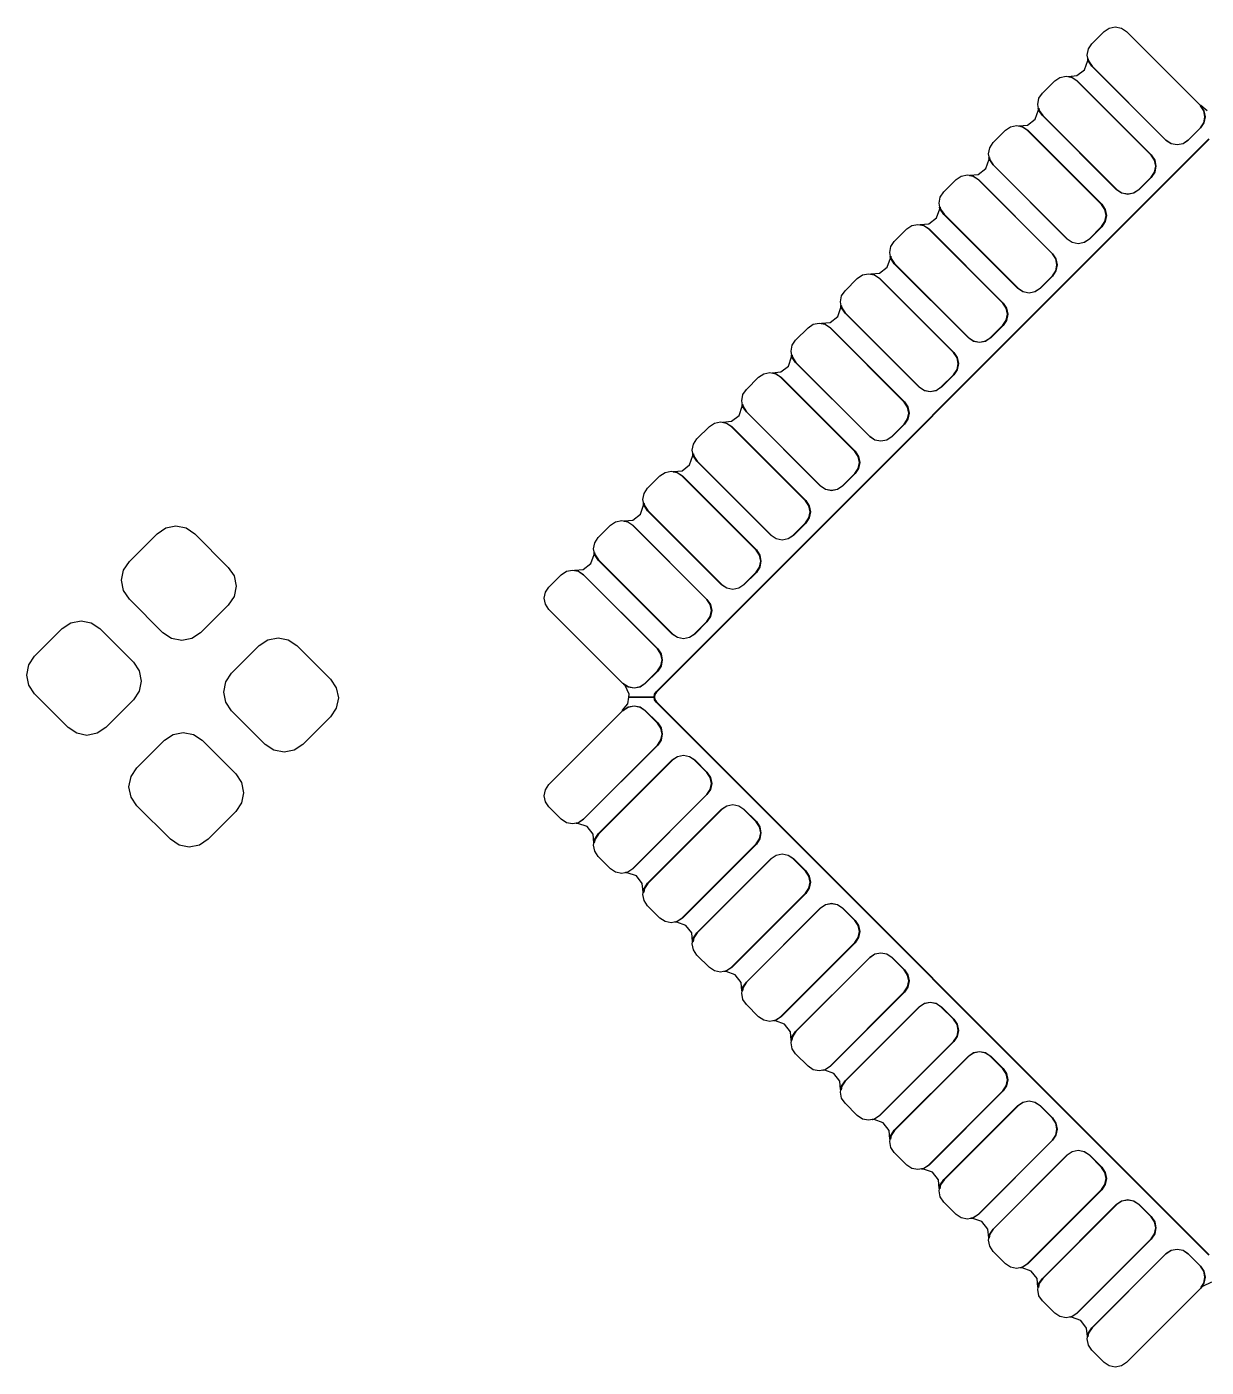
# Model space of a CAD drawing. Extents: x -27 to 356, y -111 to 35.
# Drawn here: x 250.92 to 259.37, y 18.73 to 28.32 of the extents above; entities that cross this region are included whole.
import ezdxf

# ---------------------------------------------------------------- set-up
doc = ezdxf.new("R2010")
doc.units = 0
doc.layers.add('BLACK', color=7, linetype='CONTINUOUS')

msp = doc.modelspace()

# ---------------------------------------------------------------- linework, layer by layer
at = {"layer": 'BLACK', "linetype": 'CONTINUOUS'}
for p, q in [((258.635, 28.2898), (258.672, 28.3144)), ((258.672, 28.3144), (258.715, 28.3231)), ((258.715, 28.3231), (258.759, 28.3144)), ((258.759, 28.3144), (258.796, 28.2898)), ((258.547, 28.2014), (258.635, 28.2898)), ((258.796, 28.2898), (259.326, 27.7595)), ((258.513, 28.1212), (258.522, 28.1646)), ((258.522, 28.0778), (258.513, 28.1212)), ((258.522, 28.1646), (258.547, 28.2014)), ((258.495, 28.016), (258.518, 28.0815)), ((258.517, 28.0929), (258.518, 28.0947)), ((258.518, 28.0815), (258.517, 28.0929)), ((258.518, 28.0947), (258.52, 28.0949)), ((258.52, 28.0949), (258.521, 28.0935)), ((258.521, 28.0935), (258.524, 28.0785)), ((258.547, 28.0409), (258.522, 28.0778)), ((258.524, 28.0785), (258.548, 28.0422)), ((259.077, 27.5106), (258.547, 28.0409)), ((258.548, 28.0422), (259.078, 27.5122)), ((258.193, 27.8479), (258.281, 27.9363)), ((258.281, 27.9363), (258.318, 27.9609)), ((258.318, 27.9609), (258.362, 27.9695)), ((258.362, 27.9695), (258.405, 27.9609)), ((258.377, 27.9654), (258.378, 27.9674)), ((258.379, 27.9641), (258.377, 27.9654)), ((258.378, 27.9674), (258.379, 27.9681)), ((258.379, 27.9681), (258.44, 27.9735)), ((258.404, 27.959), (258.379, 27.9641)), ((258.441, 27.9347), (258.404, 27.959)), ((258.405, 27.9609), (258.442, 27.9363)), ((258.44, 27.9735), (258.495, 28.016)), ((258.971, 27.4047), (258.441, 27.9347)), ((258.442, 27.9363), (258.972, 27.406)), ((258.168, 27.8111), (258.193, 27.8479)), ((258.16, 27.7676), (258.168, 27.8111)), ((258.168, 27.7242), (258.16, 27.7676)), ((258.163, 27.7394), (258.164, 27.7412)), ((258.164, 27.7279), (258.163, 27.7394)), ((258.164, 27.7412), (258.166, 27.7413)), ((258.166, 27.7413), (258.167, 27.7399)), ((258.167, 27.7399), (258.17, 27.725)), ((259.324, 27.7609), (259.325, 27.7612)), ((259.324, 27.7604), (259.324, 27.7609)), ((259.324, 27.7584), (259.324, 27.7604)), ((259.349, 27.7219), (259.324, 27.7584)), ((259.325, 27.7612), (259.327, 27.7618)), ((259.326, 27.7595), (259.35, 27.7227)), ((259.327, 27.7618), (259.327, 27.7614)), ((259.327, 27.7614), (259.373, 27.723)), ((258.086, 27.62), (258.141, 27.6625)), ((258.141, 27.6625), (258.164, 27.7279)), ((258.193, 27.6874), (258.168, 27.7242)), ((258.17, 27.725), (258.195, 27.6887)), ((258.723, 27.1571), (258.193, 27.6874)), ((258.195, 27.6887), (258.725, 27.1586)), ((259.357, 27.6793), (259.349, 27.7219)), ((259.349, 27.6366), (259.357, 27.6793)), ((259.35, 27.7227), (259.359, 27.6793)), ((259.359, 27.6793), (259.35, 27.6358)), ((257.84, 27.4943), (257.928, 27.5827)), ((257.928, 27.5827), (257.965, 27.6073)), ((257.965, 27.6073), (258.008, 27.616)), ((258.008, 27.616), (258.052, 27.6073)), ((258.024, 27.6138), (258.025, 27.6145)), ((258.024, 27.6119), (258.024, 27.6138)), ((258.025, 27.6106), (258.024, 27.6119)), ((258.025, 27.6145), (258.086, 27.62)), ((258.051, 27.6055), (258.025, 27.6106)), ((258.087, 27.5812), (258.051, 27.6055)), ((258.052, 27.6073), (258.088, 27.5827)), ((258.617, 27.0511), (258.087, 27.5812)), ((258.088, 27.5827), (258.619, 27.0524)), ((259.236, 27.5122), (259.324, 27.6003)), ((259.326, 27.599), (259.237, 27.5106)), ((259.324, 27.6003), (259.349, 27.6366)), ((259.35, 27.6358), (259.326, 27.599)), ((255.427, 23.5611), (259.386, 27.5209)), ((259.388, 27.5193), (255.428, 23.5598)), ((257.806, 27.4141), (257.815, 27.4575)), ((257.815, 27.4575), (257.84, 27.4943)), ((259.114, 27.486), (259.077, 27.5106)), ((259.078, 27.5122), (259.115, 27.4879)), ((259.157, 27.4774), (259.114, 27.486)), ((259.115, 27.4879), (259.157, 27.4794)), ((259.157, 27.4794), (259.2, 27.4879)), ((259.201, 27.486), (259.157, 27.4774)), ((259.2, 27.4879), (259.236, 27.5122)), ((259.237, 27.5106), (259.201, 27.486)), ((257.788, 27.3089), (257.811, 27.3744)), ((257.815, 27.3707), (257.806, 27.4141)), ((257.81, 27.3858), (257.811, 27.3876)), ((257.811, 27.3744), (257.81, 27.3858)), ((257.811, 27.3876), (257.813, 27.3878)), ((257.813, 27.3878), (257.814, 27.3863)), ((257.814, 27.3863), (257.817, 27.3714)), ((257.84, 27.3338), (257.815, 27.3707)), ((257.817, 27.3714), (257.841, 27.3351)), ((258.995, 27.3684), (258.971, 27.4047)), ((258.972, 27.406), (258.997, 27.3691)), ((259.004, 27.3257), (258.995, 27.3684)), ((258.997, 27.3691), (259.006, 27.3257)), ((257.574, 27.2292), (257.611, 27.2538)), ((257.611, 27.2538), (257.655, 27.2624)), ((257.655, 27.2624), (257.698, 27.2538)), ((257.67, 27.2603), (257.672, 27.261)), ((257.67, 27.2583), (257.67, 27.2603)), ((257.672, 27.257), (257.67, 27.2583)), ((257.672, 27.261), (257.733, 27.2664)), ((257.697, 27.2519), (257.672, 27.257)), ((257.698, 27.2538), (257.735, 27.2292)), ((257.733, 27.2664), (257.788, 27.3089)), ((258.37, 26.8035), (257.84, 27.3338)), ((257.841, 27.3351), (258.371, 26.8051)), ((258.971, 27.2467), (258.995, 27.283)), ((258.997, 27.2823), (258.972, 27.2454)), ((258.995, 27.283), (259.004, 27.3257)), ((259.006, 27.3257), (258.997, 27.2823)), ((257.486, 27.1408), (257.574, 27.2292)), ((257.734, 27.2276), (257.697, 27.2519)), ((258.264, 26.6976), (257.734, 27.2276)), ((257.735, 27.2292), (258.265, 26.6988)), ((258.725, 27.1586), (258.761, 27.1343)), ((258.846, 27.1343), (258.883, 27.1586)), ((258.883, 27.1586), (258.971, 27.2467)), ((258.972, 27.2454), (258.884, 27.1571)), ((257.453, 27.0605), (257.461, 27.104)), ((257.461, 27.104), (257.486, 27.1408)), ((258.76, 27.1324), (258.723, 27.1571)), ((258.804, 27.1238), (258.76, 27.1324)), ((258.761, 27.1343), (258.804, 27.1258)), ((258.804, 27.1258), (258.846, 27.1343)), ((258.847, 27.1324), (258.804, 27.1238)), ((258.884, 27.1571), (258.847, 27.1324)), ((257.434, 26.9554), (257.457, 27.0208)), ((257.461, 27.0171), (257.453, 27.0605)), ((257.456, 27.0323), (257.457, 27.0341)), ((257.457, 27.0208), (257.456, 27.0323)), ((257.457, 27.0341), (257.459, 27.0342)), ((257.459, 27.0342), (257.46, 27.0328)), ((257.46, 27.0328), (257.463, 27.0179)), ((257.486, 26.9803), (257.461, 27.0171)), ((257.463, 27.0179), (257.488, 26.9816)), ((258.016, 26.4499), (257.486, 26.9803)), ((257.488, 26.9816), (258.018, 26.4515)), ((258.641, 27.0148), (258.617, 27.0511)), ((258.619, 27.0524), (258.643, 27.0156)), ((258.65, 26.9721), (258.641, 27.0148)), ((258.641, 26.9295), (258.65, 26.9721)), ((258.643, 27.0156), (258.652, 26.9721)), ((258.652, 26.9721), (258.643, 26.9287)), ((257.132, 26.7872), (257.221, 26.8756)), ((257.221, 26.8756), (257.258, 26.9002)), ((257.258, 26.9002), (257.301, 26.9089)), ((257.301, 26.9089), (257.344, 26.9002)), ((257.317, 26.9067), (257.318, 26.9074)), ((257.317, 26.9048), (257.317, 26.9067)), ((257.318, 26.9034), (257.317, 26.9048)), ((257.318, 26.9074), (257.379, 26.9129)), ((257.344, 26.8983), (257.318, 26.9034)), ((257.344, 26.9002), (257.381, 26.8756)), ((257.38, 26.8741), (257.344, 26.8983)), ((257.379, 26.9129), (257.434, 26.9554)), ((257.91, 26.344), (257.38, 26.8741)), ((257.381, 26.8756), (257.912, 26.3453)), ((258.529, 26.8051), (258.617, 26.8932)), ((258.619, 26.8919), (258.53, 26.8035)), ((258.617, 26.8932), (258.641, 26.9295)), ((258.643, 26.9287), (258.619, 26.8919)), ((257.108, 26.7504), (257.132, 26.7872)), ((258.407, 26.7789), (258.37, 26.8035)), ((258.371, 26.8051), (258.407, 26.7808)), ((258.407, 26.7808), (258.45, 26.7723)), ((258.45, 26.7703), (258.407, 26.7789)), ((258.45, 26.7723), (258.493, 26.7808)), ((258.494, 26.7789), (258.45, 26.7703)), ((258.493, 26.7808), (258.529, 26.8051)), ((258.53, 26.8035), (258.494, 26.7789)), ((257.099, 26.707), (257.108, 26.7504)), ((257.108, 26.6635), (257.099, 26.707)), ((257.103, 26.6787), (257.104, 26.6805)), ((257.104, 26.6673), (257.103, 26.6787)), ((257.104, 26.6805), (257.106, 26.6807)), ((257.106, 26.6807), (257.107, 26.6792)), ((257.107, 26.6792), (257.11, 26.6643)), ((258.288, 26.6612), (258.264, 26.6976)), ((258.265, 26.6988), (258.29, 26.662)), ((257.026, 26.5593), (257.08, 26.6018)), ((257.08, 26.6018), (257.104, 26.6673)), ((257.132, 26.6267), (257.108, 26.6635)), ((257.11, 26.6643), (257.134, 26.628)), ((257.663, 26.0964), (257.132, 26.6267)), ((257.134, 26.628), (257.664, 26.0979)), ((258.296, 26.6186), (258.288, 26.6612)), ((258.288, 26.5759), (258.296, 26.6186)), ((258.29, 26.662), (258.298, 26.6186)), ((258.298, 26.6186), (258.29, 26.5752)), ((256.779, 26.4337), (256.867, 26.5221)), ((256.867, 26.5221), (256.904, 26.5467)), ((256.904, 26.5467), (256.947, 26.5553)), ((256.947, 26.5553), (256.991, 26.5467)), ((256.963, 26.5532), (256.965, 26.5538)), ((256.963, 26.5512), (256.963, 26.5532)), ((256.965, 26.5499), (256.963, 26.5512)), ((256.965, 26.5538), (257.026, 26.5593)), ((256.99, 26.5448), (256.965, 26.5499)), ((257.026, 26.5205), (256.99, 26.5448)), ((256.991, 26.5467), (257.028, 26.5221)), ((257.557, 25.9905), (257.026, 26.5205)), ((257.028, 26.5221), (257.558, 25.9917)), ((258.176, 26.4515), (258.264, 26.5396)), ((258.265, 26.5383), (258.177, 26.4499)), ((258.264, 26.5396), (258.288, 26.5759)), ((258.29, 26.5752), (258.265, 26.5383)), ((256.746, 26.3534), (256.754, 26.3969)), ((256.754, 26.3969), (256.779, 26.4337)), ((258.053, 26.4253), (258.016, 26.4499)), ((258.018, 26.4515), (258.054, 26.4272)), ((258.097, 26.4167), (258.053, 26.4253)), ((258.054, 26.4272), (258.097, 26.4187)), ((258.097, 26.4187), (258.139, 26.4272)), ((258.14, 26.4253), (258.097, 26.4167)), ((258.139, 26.4272), (258.176, 26.4515)), ((258.177, 26.4499), (258.14, 26.4253)), ((256.727, 26.2482), (256.75, 26.3137)), ((256.754, 26.31), (256.746, 26.3534)), ((256.749, 26.3252), (256.75, 26.327)), ((256.75, 26.3137), (256.749, 26.3252)), ((256.75, 26.327), (256.752, 26.3271)), ((256.752, 26.3271), (256.753, 26.3257)), ((256.753, 26.3257), (256.756, 26.3108)), ((256.779, 26.2732), (256.754, 26.31)), ((256.756, 26.3108), (256.78, 26.2744)), ((257.934, 26.3077), (257.91, 26.344)), ((257.912, 26.3453), (257.936, 26.3085)), ((257.943, 26.265), (257.934, 26.3077)), ((257.936, 26.3085), (257.945, 26.265)), ((256.551, 26.1931), (256.594, 26.2018)), ((256.594, 26.2018), (256.637, 26.1931)), ((256.609, 26.1977), (256.61, 26.1996)), ((256.611, 26.1963), (256.609, 26.1977)), ((256.61, 26.1996), (256.611, 26.2003)), ((256.611, 26.2003), (256.672, 26.2058)), ((256.672, 26.2058), (256.727, 26.2482)), ((257.309, 25.7428), (256.779, 26.2732)), ((256.78, 26.2744), (257.31, 25.7444)), ((257.91, 26.1861), (257.934, 26.2224)), ((257.936, 26.2216), (257.912, 26.1848)), ((257.934, 26.2224), (257.943, 26.265)), ((257.945, 26.265), (257.936, 26.2216)), ((256.425, 26.0801), (256.514, 26.1685)), ((256.514, 26.1685), (256.551, 26.1931)), ((256.637, 26.1912), (256.611, 26.1963)), ((256.637, 26.1931), (256.674, 26.1685)), ((256.673, 26.167), (256.637, 26.1912)), ((257.203, 25.6369), (256.673, 26.167)), ((256.674, 26.1685), (257.205, 25.6382)), ((257.822, 26.0979), (257.91, 26.1861)), ((257.912, 26.1848), (257.823, 26.0964)), ((256.392, 25.9999), (256.401, 26.0433)), ((256.401, 26.0433), (256.425, 26.0801)), ((257.7, 26.0718), (257.663, 26.0964)), ((257.664, 26.0979), (257.7, 26.0737)), ((257.7, 26.0737), (257.743, 26.0652)), ((257.743, 26.0632), (257.7, 26.0718)), ((257.743, 26.0652), (257.786, 26.0737)), ((257.786, 26.0718), (257.743, 26.0632)), ((257.786, 26.0737), (257.822, 26.0979)), ((257.823, 26.0964), (257.786, 26.0718)), ((256.373, 25.8947), (256.396, 25.9602)), ((256.401, 25.9564), (256.392, 25.9999)), ((256.396, 25.9716), (256.397, 25.9734)), ((256.396, 25.9602), (256.396, 25.9716)), ((256.397, 25.9734), (256.399, 25.9735)), ((256.399, 25.9735), (256.4, 25.9721)), ((256.4, 25.9721), (256.403, 25.9572)), ((256.425, 25.9196), (256.401, 25.9564)), ((256.403, 25.9572), (256.427, 25.9209)), ((256.956, 25.3893), (256.425, 25.9196)), ((256.427, 25.9209), (256.957, 25.3908)), ((257.581, 25.9541), (257.557, 25.9905)), ((257.558, 25.9917), (257.583, 25.9549)), ((257.589, 25.9115), (257.581, 25.9541)), ((257.581, 25.8688), (257.589, 25.9115)), ((257.583, 25.9549), (257.591, 25.9115)), ((257.591, 25.9115), (257.583, 25.8681)), ((256.072, 25.7266), (256.16, 25.815)), ((256.16, 25.815), (256.197, 25.8396)), ((256.197, 25.8396), (256.24, 25.8482)), ((256.24, 25.8482), (256.284, 25.8396)), ((256.256, 25.8461), (256.258, 25.8467)), ((256.256, 25.8441), (256.256, 25.8461)), ((256.257, 25.8428), (256.256, 25.8441)), ((256.283, 25.8377), (256.257, 25.8428)), ((256.258, 25.8467), (256.319, 25.8522)), ((256.319, 25.8134), (256.283, 25.8377)), ((256.284, 25.8396), (256.321, 25.815)), ((256.319, 25.8522), (256.373, 25.8947)), ((256.321, 25.815), (256.851, 25.2846)), ((257.468, 25.7444), (257.557, 25.8325)), ((257.558, 25.8312), (257.47, 25.7428)), ((257.557, 25.8325), (257.581, 25.8688)), ((257.583, 25.8681), (257.558, 25.8312)), ((256.047, 25.6898), (256.072, 25.7266)), ((256.849, 25.2834), (256.319, 25.8134)), ((257.346, 25.7182), (257.309, 25.7428)), ((257.31, 25.7444), (257.347, 25.7201)), ((257.389, 25.7096), (257.346, 25.7182)), ((257.347, 25.7201), (257.389, 25.7116)), ((257.389, 25.7116), (257.432, 25.7201)), ((257.433, 25.7182), (257.389, 25.7096)), ((257.432, 25.7201), (257.468, 25.7444)), ((257.47, 25.7428), (257.433, 25.7182)), ((256.039, 25.6463), (256.047, 25.6898)), ((256.047, 25.6029), (256.039, 25.6463)), ((257.227, 25.6006), (257.203, 25.6369)), ((257.205, 25.6382), (257.229, 25.6014)), ((255.965, 25.4987), (256.02, 25.5411)), ((256.02, 25.5411), (256.043, 25.6066)), ((256.042, 25.618), (256.043, 25.6198)), ((256.043, 25.6066), (256.042, 25.618)), ((256.043, 25.6198), (256.045, 25.62)), ((256.045, 25.62), (256.046, 25.6186)), ((256.046, 25.6186), (256.049, 25.6037)), ((256.072, 25.5661), (256.047, 25.6029)), ((256.049, 25.6037), (256.073, 25.5673)), ((256.602, 25.0357), (256.072, 25.5661)), ((256.073, 25.5673), (256.603, 25.0373)), ((257.236, 25.5579), (257.227, 25.6006)), ((257.227, 25.5153), (257.236, 25.5579)), ((257.229, 25.6014), (257.238, 25.5579)), ((257.238, 25.5579), (257.229, 25.5145)), ((255.718, 25.373), (255.807, 25.4614)), ((255.807, 25.4614), (255.843, 25.486)), ((255.843, 25.486), (255.887, 25.4947)), ((255.887, 25.4947), (255.93, 25.486)), ((255.902, 25.4906), (255.903, 25.4925)), ((255.904, 25.4892), (255.902, 25.4906)), ((255.903, 25.4925), (255.904, 25.4932)), ((255.904, 25.4932), (255.965, 25.4987)), ((255.929, 25.4841), (255.904, 25.4892)), ((255.966, 25.4599), (255.929, 25.4841)), ((255.93, 25.486), (255.967, 25.4614)), ((256.496, 24.9298), (255.966, 25.4599)), ((255.967, 25.4614), (256.497, 24.9311)), ((257.115, 25.3908), (257.203, 25.4789)), ((257.205, 25.4777), (257.116, 25.3893)), ((257.203, 25.4789), (257.227, 25.5153)), ((257.229, 25.5145), (257.205, 25.4777)), ((255.685, 25.2928), (255.694, 25.3362)), ((255.694, 25.3362), (255.718, 25.373)), ((256.992, 25.3647), (256.956, 25.3893)), ((256.957, 25.3908), (256.993, 25.3666)), ((257.036, 25.356), (256.992, 25.3647)), ((256.993, 25.3666), (257.036, 25.3581)), ((257.036, 25.3581), (257.079, 25.3666)), ((257.079, 25.3647), (257.036, 25.356)), ((257.079, 25.3666), (257.115, 25.3908)), ((257.116, 25.3893), (257.079, 25.3647)), ((255.666, 25.1876), (255.689, 25.2531)), ((255.694, 25.2493), (255.685, 25.2928)), ((255.689, 25.2663), (255.691, 25.2664)), ((255.689, 25.2645), (255.689, 25.2663)), ((255.689, 25.2531), (255.689, 25.2645)), ((255.691, 25.2664), (255.693, 25.265)), ((255.693, 25.265), (255.695, 25.2501)), ((255.718, 25.2125), (255.694, 25.2493)), ((255.695, 25.2501), (255.72, 25.2138)), ((256.874, 25.247), (256.849, 25.2834)), ((256.851, 25.2846), (256.876, 25.2478)), ((256.882, 25.2044), (256.874, 25.247)), ((256.876, 25.2478), (256.884, 25.2044)), ((255.551, 25.1396), (255.612, 25.1451)), ((255.612, 25.1451), (255.666, 25.1876)), ((256.249, 24.6822), (255.718, 25.2125)), ((255.72, 25.2138), (256.25, 24.6837)), ((256.849, 25.1254), (256.874, 25.1617)), ((256.876, 25.1609), (256.851, 25.1241)), ((256.874, 25.1617), (256.882, 25.2044)), ((256.884, 25.2044), (256.876, 25.1609)), ((255.365, 25.0195), (255.453, 25.1079)), ((255.453, 25.1079), (255.49, 25.1325)), ((255.49, 25.1325), (255.533, 25.1411)), ((255.533, 25.1411), (255.577, 25.1325)), ((255.549, 25.139), (255.551, 25.1396)), ((255.549, 25.137), (255.549, 25.139)), ((255.55, 25.1357), (255.549, 25.137)), ((255.576, 25.1306), (255.55, 25.1357)), ((255.612, 25.1063), (255.576, 25.1306)), ((255.577, 25.1325), (255.614, 25.1079)), ((256.142, 24.5763), (255.612, 25.1063)), ((255.614, 25.1079), (256.144, 24.5775)), ((256.761, 25.0373), (256.849, 25.1254)), ((256.851, 25.1241), (256.763, 25.0357)), ((255.331, 24.9392), (255.34, 24.9826)), ((255.34, 24.9826), (255.365, 25.0195)), ((256.639, 25.0111), (256.602, 25.0357)), ((256.603, 25.0373), (256.64, 25.013)), ((256.682, 25.0025), (256.639, 25.0111)), ((256.64, 25.013), (256.682, 25.0045)), ((256.682, 25.0045), (256.725, 25.013)), ((256.726, 25.0111), (256.682, 25.0025)), ((256.725, 25.013), (256.761, 25.0373)), ((256.763, 25.0357), (256.726, 25.0111)), ((255.313, 24.834), (255.336, 24.8995)), ((255.34, 24.8958), (255.331, 24.9392)), ((255.335, 24.9109), (255.336, 24.9127)), ((255.336, 24.8995), (255.335, 24.9109)), ((255.336, 24.9127), (255.338, 24.9129)), ((255.338, 24.9129), (255.339, 24.9115)), ((255.339, 24.9115), (255.342, 24.8966)), ((255.365, 24.859), (255.34, 24.8958)), ((255.342, 24.8966), (255.366, 24.8602)), ((255.895, 24.3286), (255.365, 24.859)), ((255.366, 24.8602), (255.896, 24.3302)), ((256.52, 24.8935), (256.496, 24.9298)), ((256.497, 24.9311), (256.522, 24.8943)), ((256.529, 24.8508), (256.52, 24.8935)), ((256.522, 24.8943), (256.531, 24.8508)), ((255.099, 24.7543), (255.136, 24.7789)), ((255.136, 24.7789), (255.18, 24.7875)), ((255.18, 24.7875), (255.223, 24.7789)), ((255.195, 24.7834), (255.196, 24.7854)), ((255.197, 24.7821), (255.195, 24.7834)), ((255.196, 24.7854), (255.197, 24.7861)), ((255.197, 24.7861), (255.258, 24.7915)), ((255.222, 24.777), (255.197, 24.7821)), ((255.259, 24.7528), (255.222, 24.777)), ((255.223, 24.7789), (255.26, 24.7543)), ((255.258, 24.7915), (255.313, 24.834)), ((256.408, 24.6837), (256.496, 24.7718)), ((256.497, 24.7706), (256.409, 24.6822)), ((256.496, 24.7718), (256.52, 24.8082)), ((256.522, 24.8074), (256.497, 24.7706)), ((256.52, 24.8082), (256.529, 24.8508)), ((256.531, 24.8508), (256.522, 24.8074)), ((251.653, 24.4957), (251.851, 24.6937)), ((251.851, 24.6937), (251.913, 24.7351)), ((251.913, 24.7351), (251.986, 24.7496)), ((251.986, 24.7496), (252.059, 24.7351)), ((252.059, 24.7351), (252.121, 24.6937)), ((252.121, 24.6937), (252.361, 24.4533)), ((254.986, 24.6291), (255.011, 24.6659)), ((255.011, 24.6659), (255.099, 24.7543)), ((255.789, 24.2227), (255.259, 24.7528)), ((255.26, 24.7543), (255.79, 24.224)), ((256.285, 24.6576), (256.249, 24.6822)), ((256.25, 24.6837), (256.286, 24.6595)), ((256.371, 24.6595), (256.408, 24.6837)), ((256.409, 24.6822), (256.372, 24.6576)), ((254.978, 24.5857), (254.986, 24.6291)), ((254.986, 24.5422), (254.978, 24.5857)), ((256.167, 24.5399), (256.142, 24.5763)), ((256.144, 24.5775), (256.168, 24.5407)), ((256.329, 24.6489), (256.285, 24.6576)), ((256.286, 24.6595), (256.329, 24.651)), ((256.329, 24.651), (256.371, 24.6595)), ((256.372, 24.6576), (256.329, 24.6489)), ((251.611, 24.4337), (251.653, 24.4957)), ((254.904, 24.438), (254.959, 24.4805)), ((254.959, 24.4805), (254.982, 24.546)), ((254.981, 24.5574), (254.982, 24.5592)), ((254.982, 24.546), (254.981, 24.5574)), ((254.982, 24.5592), (254.984, 24.5593)), ((254.984, 24.5593), (254.985, 24.5579)), ((254.985, 24.5579), (254.988, 24.543)), ((255.011, 24.5054), (254.986, 24.5422)), ((254.988, 24.543), (255.013, 24.5067)), ((255.541, 23.9751), (255.011, 24.5054)), ((255.013, 24.5067), (255.543, 23.9766)), ((256.175, 24.4973), (256.167, 24.5399)), ((256.167, 24.4546), (256.175, 24.4973)), ((256.168, 24.5407), (256.177, 24.4973)), ((256.177, 24.4973), (256.168, 24.4538)), ((251.597, 24.3606), (251.611, 24.4337)), ((252.361, 24.4533), (252.403, 24.3913)), ((252.403, 24.3913), (252.417, 24.3182)), ((254.658, 24.3124), (254.746, 24.4008)), ((254.746, 24.4008), (254.783, 24.4254)), ((254.783, 24.4254), (254.826, 24.434)), ((254.826, 24.434), (254.87, 24.4254)), ((254.842, 24.4319), (254.843, 24.4325)), ((254.842, 24.4299), (254.842, 24.4319)), ((254.843, 24.4286), (254.842, 24.4299)), ((254.843, 24.4325), (254.904, 24.438)), ((254.869, 24.4235), (254.843, 24.4286)), ((254.905, 24.3992), (254.869, 24.4235)), ((254.87, 24.4254), (254.906, 24.4008)), ((255.435, 23.8691), (254.905, 24.3992)), ((254.906, 24.4008), (255.437, 23.8704)), ((256.054, 24.3302), (256.142, 24.4183)), ((256.144, 24.417), (256.055, 24.3286)), ((256.142, 24.4183), (256.167, 24.4546)), ((256.168, 24.4538), (256.144, 24.417)), ((251.611, 24.2875), (251.597, 24.3606)), ((251.653, 24.2256), (251.611, 24.2875)), ((252.417, 24.3182), (252.403, 24.2451)), ((254.633, 24.2755), (254.658, 24.3124)), ((255.932, 24.304), (255.895, 24.3286)), ((255.896, 24.3302), (255.933, 24.3059)), ((255.975, 24.2954), (255.932, 24.304)), ((255.933, 24.3059), (255.975, 24.2974)), ((255.975, 24.2974), (256.018, 24.3059)), ((256.019, 24.304), (255.975, 24.2954)), ((256.018, 24.3059), (256.054, 24.3302)), ((256.055, 24.3286), (256.019, 24.304)), ((251.893, 23.9852), (251.653, 24.2256)), ((252.361, 24.1831), (252.163, 23.9852)), ((252.403, 24.2451), (252.361, 24.1831)), ((254.624, 24.2321), (254.633, 24.2755)), ((254.633, 24.1887), (254.624, 24.2321)), ((254.658, 24.1518), (254.633, 24.1887)), ((255.813, 24.1864), (255.789, 24.2227)), ((255.79, 24.224), (255.815, 24.1872)), ((255.822, 24.1437), (255.813, 24.1864)), ((255.815, 24.1872), (255.824, 24.1437)), ((255.188, 23.6215), (254.658, 24.1518)), ((255.789, 24.0647), (255.813, 24.1011)), ((255.815, 24.1003), (255.79, 24.0635)), ((255.813, 24.1011), (255.822, 24.1437)), ((255.824, 24.1437), (255.815, 24.1003)), ((250.974, 23.8169), (251.172, 24.0148)), ((251.172, 24.0148), (251.234, 24.0563)), ((251.234, 24.0563), (251.307, 24.0708)), ((251.307, 24.0708), (251.38, 24.0563)), ((251.38, 24.0563), (251.442, 24.0148)), ((251.442, 24.0148), (251.682, 23.7744)), ((255.701, 23.9766), (255.789, 24.0647)), ((255.79, 24.0635), (255.702, 23.9751)), ((251.955, 23.9437), (251.893, 23.9852)), ((252.028, 23.9292), (251.955, 23.9437)), ((252.101, 23.9437), (252.028, 23.9292)), ((252.163, 23.9852), (252.101, 23.9437)), ((252.583, 23.8937), (252.645, 23.9351)), ((252.645, 23.9351), (252.718, 23.9496)), ((252.718, 23.9496), (252.791, 23.9351)), ((252.791, 23.9351), (252.853, 23.8937)), ((255.578, 23.9505), (255.541, 23.9751)), ((255.543, 23.9766), (255.579, 23.9524)), ((255.622, 23.9418), (255.578, 23.9505)), ((255.579, 23.9524), (255.622, 23.9439)), ((255.622, 23.9439), (255.664, 23.9524)), ((255.665, 23.9505), (255.622, 23.9418)), ((255.664, 23.9524), (255.701, 23.9766)), ((255.702, 23.9751), (255.665, 23.9505)), ((250.932, 23.7549), (250.974, 23.8169)), ((252.385, 23.6957), (252.583, 23.8937)), ((252.853, 23.8937), (253.094, 23.6533)), ((255.459, 23.8328), (255.435, 23.8691)), ((255.437, 23.8704), (255.461, 23.8336)), ((255.468, 23.7902), (255.459, 23.8328)), ((255.461, 23.8336), (255.47, 23.7902)), ((250.918, 23.6818), (250.932, 23.7549)), ((251.682, 23.7744), (251.724, 23.7125)), ((251.724, 23.7125), (251.738, 23.6394)), ((255.347, 23.6231), (255.435, 23.7112)), ((255.437, 23.7099), (255.348, 23.6215)), ((255.435, 23.7112), (255.459, 23.7475)), ((255.461, 23.7467), (255.437, 23.7099)), ((255.459, 23.7475), (255.468, 23.7902)), ((255.47, 23.7902), (255.461, 23.7467)), ((250.932, 23.6087), (250.918, 23.6818)), ((250.974, 23.5467), (250.932, 23.6087)), ((251.738, 23.6394), (251.724, 23.5663)), ((252.329, 23.5606), (252.344, 23.6337)), ((252.344, 23.6337), (252.385, 23.6957)), ((253.094, 23.6533), (253.135, 23.5913)), ((255.225, 23.5969), (255.188, 23.6215)), ((255.194, 23.6167), (255.195, 23.6182)), ((255.194, 23.6148), (255.194, 23.6167)), ((255.203, 23.6073), (255.194, 23.6148)), ((255.195, 23.6182), (255.197, 23.618)), ((255.197, 23.618), (255.225, 23.5988)), ((255.233, 23.5447), (255.203, 23.6073)), ((255.311, 23.5988), (255.347, 23.6231)), ((255.348, 23.6215), (255.312, 23.5969)), ((251.214, 23.3063), (250.974, 23.5467)), ((251.724, 23.5663), (251.682, 23.5043)), ((252.344, 23.4875), (252.329, 23.5606)), ((253.135, 23.5913), (253.15, 23.5182)), ((253.15, 23.5182), (253.135, 23.4451)), ((255.224, 23.4759), (255.231, 23.525)), ((255.225, 23.5988), (255.268, 23.5903)), ((255.268, 23.5883), (255.225, 23.5969)), ((255.231, 23.525), (255.233, 23.5447)), ((255.231, 23.525), (255.414, 23.525)), ((255.414, 23.525), (255.231, 23.525)), ((255.268, 23.5903), (255.311, 23.5988)), ((255.312, 23.5969), (255.268, 23.5883)), ((255.412, 23.525), (255.415, 23.5445)), ((255.415, 23.5055), (255.412, 23.525)), ((255.417, 23.5437), (255.414, 23.525)), ((255.414, 23.525), (255.417, 23.5063)), ((255.415, 23.5445), (255.427, 23.5611)), ((255.428, 23.5598), (255.417, 23.5437)), ((251.682, 23.5043), (251.484, 23.3063)), ((252.385, 23.4256), (252.344, 23.4875)), ((252.626, 23.1852), (252.385, 23.4256)), ((253.135, 23.4451), (253.094, 23.3831)), ((254.658, 22.8981), (255.188, 23.4285)), ((255.186, 23.4301), (255.224, 23.4759)), ((255.186, 23.4293), (255.186, 23.4301)), ((255.186, 23.4274), (255.186, 23.4293)), ((255.186, 23.4271), (255.186, 23.4274)), ((255.187, 23.4267), (255.186, 23.4271)), ((255.189, 23.4268), (255.187, 23.4267)), ((255.188, 23.4285), (255.225, 23.4531)), ((255.225, 23.4512), (255.189, 23.4268)), ((255.225, 23.4531), (255.268, 23.4617)), ((255.268, 23.4597), (255.225, 23.4512)), ((255.268, 23.4617), (255.312, 23.4531)), ((255.311, 23.4512), (255.268, 23.4597)), ((255.347, 23.4269), (255.311, 23.4512)), ((255.312, 23.4531), (255.348, 23.4285)), ((255.435, 23.3388), (255.347, 23.4269)), ((255.348, 23.4285), (255.437, 23.3401)), ((255.427, 23.4889), (255.415, 23.5055)), ((255.417, 23.5063), (255.428, 23.4902)), ((259.386, 19.5291), (255.427, 23.4889)), ((255.428, 23.4902), (259.388, 19.5307)), ((253.094, 23.3831), (252.896, 23.1852)), ((255.459, 23.3025), (255.435, 23.3388)), ((255.437, 23.3401), (255.461, 23.3033)), ((251.276, 23.2649), (251.214, 23.3063)), ((251.349, 23.2504), (251.276, 23.2649)), ((251.422, 23.2649), (251.349, 23.2504)), ((251.484, 23.3063), (251.422, 23.2649)), ((251.904, 23.2148), (251.966, 23.2563)), ((251.966, 23.2563), (252.039, 23.2708)), ((252.039, 23.2708), (252.112, 23.2563)), ((252.112, 23.2563), (252.174, 23.2148)), ((255.468, 23.2598), (255.459, 23.3025)), ((255.459, 23.2172), (255.468, 23.2598)), ((255.461, 23.3033), (255.47, 23.2598)), ((255.47, 23.2598), (255.461, 23.2164)), ((251.706, 23.0169), (251.904, 23.2148)), ((252.174, 23.2148), (252.415, 22.9744)), ((252.688, 23.1437), (252.626, 23.1852)), ((252.761, 23.1292), (252.688, 23.1437)), ((252.834, 23.1437), (252.761, 23.1292)), ((252.896, 23.1852), (252.834, 23.1437)), ((254.905, 22.6508), (255.435, 23.1809)), ((255.437, 23.1796), (254.906, 22.6492)), ((255.435, 23.1809), (255.459, 23.2172)), ((255.461, 23.2164), (255.437, 23.1796)), ((255.011, 22.5446), (255.541, 23.0749)), ((255.543, 23.0734), (255.013, 22.5433)), ((255.541, 23.0749), (255.578, 23.0995)), ((255.579, 23.0976), (255.543, 23.0734)), ((255.578, 23.0995), (255.622, 23.1082)), ((255.622, 23.1061), (255.579, 23.0976)), ((255.622, 23.1082), (255.665, 23.0995)), ((255.664, 23.0976), (255.622, 23.1061)), ((255.701, 23.0734), (255.664, 23.0976)), ((255.665, 23.0995), (255.702, 23.0749)), ((255.789, 22.9853), (255.701, 23.0734)), ((255.702, 23.0749), (255.79, 22.9865)), ((251.65, 22.8818), (251.665, 22.9549)), ((251.665, 22.9549), (251.706, 23.0169)), ((252.415, 22.9744), (252.456, 22.9125)), ((255.813, 22.9489), (255.789, 22.9853)), ((255.79, 22.9865), (255.815, 22.9497)), ((255.822, 22.9063), (255.813, 22.9489)), ((255.815, 22.9497), (255.824, 22.9063)), ((251.665, 22.8087), (251.65, 22.8818)), ((252.456, 22.9125), (252.471, 22.8394)), ((252.471, 22.8394), (252.456, 22.7663)), ((254.624, 22.8179), (254.633, 22.8613)), ((254.633, 22.8613), (254.658, 22.8981)), ((255.789, 22.8273), (255.813, 22.8636)), ((255.815, 22.8628), (255.79, 22.826)), ((255.813, 22.8636), (255.822, 22.9063)), ((255.824, 22.9063), (255.815, 22.8628)), ((251.706, 22.7467), (251.665, 22.8087)), ((251.947, 22.5063), (251.706, 22.7467)), ((252.456, 22.7663), (252.415, 22.7043)), ((254.633, 22.7745), (254.624, 22.8179)), ((254.658, 22.7376), (254.633, 22.7745)), ((255.259, 22.2972), (255.789, 22.8273)), ((255.79, 22.826), (255.26, 22.2957)), ((255.895, 22.7214), (255.932, 22.746)), ((255.933, 22.7441), (255.896, 22.7198)), ((255.932, 22.746), (255.975, 22.7546)), ((255.975, 22.7526), (255.933, 22.7441)), ((255.975, 22.7546), (256.019, 22.746)), ((256.018, 22.7441), (255.975, 22.7526)), ((256.054, 22.7198), (256.018, 22.7441)), ((256.019, 22.746), (256.055, 22.7214)), ((252.415, 22.7043), (252.217, 22.5063)), ((254.746, 22.6492), (254.658, 22.7376)), ((254.783, 22.6246), (254.746, 22.6492)), ((254.869, 22.6265), (254.905, 22.6508)), ((254.906, 22.6492), (254.87, 22.6246)), ((255.365, 22.191), (255.895, 22.7214)), ((255.896, 22.7198), (255.366, 22.1898)), ((256.142, 22.6317), (256.054, 22.7198)), ((256.055, 22.7214), (256.144, 22.633)), ((254.826, 22.616), (254.783, 22.6246)), ((254.87, 22.6246), (254.826, 22.616)), ((254.853, 22.6225), (254.854, 22.6236)), ((254.853, 22.6205), (254.853, 22.6225)), ((254.854, 22.6196), (254.853, 22.6205)), ((254.854, 22.6236), (254.869, 22.6265)), ((254.866, 22.6204), (254.854, 22.6196)), ((254.931, 22.5973), (254.866, 22.6204)), ((254.974, 22.5426), (254.931, 22.5973)), ((256.167, 22.5954), (256.142, 22.6317)), ((256.144, 22.633), (256.168, 22.5962)), ((256.175, 22.5527), (256.167, 22.5954)), ((256.167, 22.5101), (256.175, 22.5527)), ((256.168, 22.5962), (256.177, 22.5527)), ((256.177, 22.5527), (256.168, 22.5093)), ((252.009, 22.4649), (251.947, 22.5063)), ((252.082, 22.4504), (252.009, 22.4649)), ((252.155, 22.4649), (252.082, 22.4504)), ((252.217, 22.5063), (252.155, 22.4649)), ((254.979, 22.4816), (254.974, 22.5426)), ((254.978, 22.4643), (254.986, 22.5078)), ((254.986, 22.4209), (254.978, 22.4643)), ((254.98, 22.4802), (254.979, 22.4816)), ((254.982, 22.4798), (254.98, 22.4802)), ((254.983, 22.4813), (254.982, 22.4798)), ((254.988, 22.507), (254.983, 22.4813)), ((254.986, 22.5078), (255.011, 22.5446)), ((255.013, 22.5433), (254.988, 22.507)), ((255.612, 21.9437), (256.142, 22.4737)), ((256.144, 22.4725), (255.614, 21.9421)), ((256.142, 22.4737), (256.167, 22.5101)), ((256.168, 22.5093), (256.144, 22.4725)), ((255.011, 22.3841), (254.986, 22.4209)), ((255.099, 22.2957), (255.011, 22.3841)), ((255.718, 21.8375), (256.249, 22.3678)), ((256.25, 22.3663), (255.72, 21.8362)), ((256.249, 22.3678), (256.285, 22.3924)), ((256.286, 22.3905), (256.25, 22.3663)), ((256.285, 22.3924), (256.329, 22.4011)), ((256.329, 22.399), (256.286, 22.3905)), ((256.329, 22.4011), (256.372, 22.3924)), ((256.371, 22.3905), (256.329, 22.399)), ((256.408, 22.3663), (256.371, 22.3905)), ((256.372, 22.3924), (256.409, 22.3678)), ((256.496, 22.2782), (256.408, 22.3663)), ((256.409, 22.3678), (256.497, 22.2794)), ((255.136, 22.2711), (255.099, 22.2957)), ((255.18, 22.2625), (255.136, 22.2711)), ((255.223, 22.2711), (255.18, 22.2625)), ((255.206, 22.2689), (255.207, 22.27)), ((255.206, 22.2669), (255.206, 22.2689)), ((255.208, 22.2661), (255.206, 22.2669)), ((255.207, 22.27), (255.222, 22.273)), ((255.219, 22.2669), (255.208, 22.2661)), ((255.285, 22.2438), (255.219, 22.2669)), ((255.222, 22.273), (255.259, 22.2972)), ((255.26, 22.2957), (255.223, 22.2711)), ((256.52, 22.2418), (256.496, 22.2782)), ((256.497, 22.2794), (256.522, 22.2426)), ((255.327, 22.1891), (255.285, 22.2438)), ((255.333, 22.128), (255.327, 22.1891)), ((255.34, 22.1542), (255.365, 22.191)), ((255.366, 22.1898), (255.342, 22.1534)), ((256.529, 22.1992), (256.52, 22.2418)), ((256.52, 22.1565), (256.529, 22.1992)), ((256.522, 22.2426), (256.531, 22.1992)), ((256.531, 22.1992), (256.522, 22.1557)), ((255.331, 22.1108), (255.34, 22.1542)), ((255.34, 22.0674), (255.331, 22.1108)), ((255.334, 22.1267), (255.333, 22.128)), ((255.335, 22.1263), (255.334, 22.1267)), ((255.337, 22.1278), (255.335, 22.1263)), ((255.342, 22.1534), (255.337, 22.1278)), ((255.966, 21.5901), (256.496, 22.1202)), ((256.497, 22.1189), (255.967, 21.5886)), ((256.496, 22.1202), (256.52, 22.1565)), ((256.522, 22.1557), (256.497, 22.1189)), ((255.365, 22.0305), (255.34, 22.0674)), ((255.453, 21.9421), (255.365, 22.0305)), ((256.072, 21.4839), (256.602, 22.0143)), ((256.603, 22.0127), (256.073, 21.4827)), ((256.602, 22.0143), (256.639, 22.0389)), ((256.64, 22.037), (256.603, 22.0127)), ((256.639, 22.0389), (256.682, 22.0475)), ((256.682, 22.0455), (256.64, 22.037)), ((256.682, 22.0475), (256.726, 22.0389)), ((256.725, 22.037), (256.682, 22.0455)), ((256.761, 22.0127), (256.725, 22.037)), ((256.726, 22.0389), (256.763, 22.0143)), ((256.849, 21.9246), (256.761, 22.0127)), ((256.763, 22.0143), (256.851, 21.9259)), ((255.49, 21.9175), (255.453, 21.9421)), ((255.533, 21.9089), (255.49, 21.9175)), ((255.577, 21.9175), (255.533, 21.9089)), ((255.56, 21.9154), (255.561, 21.9165)), ((255.56, 21.9134), (255.56, 21.9154)), ((255.562, 21.9125), (255.56, 21.9134)), ((255.561, 21.9165), (255.576, 21.9194)), ((255.573, 21.9133), (255.562, 21.9125)), ((255.638, 21.8902), (255.573, 21.9133)), ((255.576, 21.9194), (255.612, 21.9437)), ((255.614, 21.9421), (255.577, 21.9175)), ((255.681, 21.8355), (255.638, 21.8902)), ((256.874, 21.8883), (256.849, 21.9246)), ((256.851, 21.9259), (256.876, 21.8891)), ((256.882, 21.8456), (256.874, 21.8883)), ((256.876, 21.8891), (256.884, 21.8456)), ((255.686, 21.7744), (255.681, 21.8355)), ((255.685, 21.7572), (255.694, 21.8007)), ((255.695, 21.7999), (255.69, 21.7742)), ((255.694, 21.8007), (255.718, 21.8375)), ((255.72, 21.8362), (255.695, 21.7999)), ((256.849, 21.7666), (256.874, 21.803)), ((256.876, 21.8022), (256.851, 21.7654)), ((256.874, 21.803), (256.882, 21.8456)), ((256.884, 21.8456), (256.876, 21.8022)), ((255.694, 21.7138), (255.685, 21.7572)), ((255.687, 21.7731), (255.686, 21.7744)), ((255.689, 21.7727), (255.687, 21.7731)), ((255.69, 21.7742), (255.689, 21.7727)), ((255.718, 21.677), (255.694, 21.7138)), ((256.319, 21.2366), (256.849, 21.7666)), ((256.851, 21.7654), (256.321, 21.235)), ((256.992, 21.6853), (257.036, 21.694)), ((257.036, 21.6919), (256.993, 21.6834)), ((257.036, 21.694), (257.079, 21.6853)), ((257.079, 21.6834), (257.036, 21.6919)), ((255.807, 21.5886), (255.718, 21.677)), ((256.425, 21.1304), (256.956, 21.6607)), ((256.957, 21.6592), (256.427, 21.1291)), ((256.956, 21.6607), (256.992, 21.6853)), ((256.993, 21.6834), (256.957, 21.6592)), ((257.079, 21.6853), (257.116, 21.6607)), ((257.115, 21.6592), (257.079, 21.6834)), ((257.203, 21.571), (257.115, 21.6592)), ((257.116, 21.6607), (257.205, 21.5723)), ((255.843, 21.564), (255.807, 21.5886)), ((255.887, 21.5553), (255.843, 21.564)), ((255.93, 21.564), (255.887, 21.5553)), ((255.913, 21.5618), (255.915, 21.5629)), ((255.913, 21.5598), (255.913, 21.5618)), ((255.915, 21.5589), (255.913, 21.5598)), ((255.915, 21.5629), (255.929, 21.5659)), ((255.927, 21.5598), (255.915, 21.5589)), ((255.992, 21.5367), (255.927, 21.5598)), ((255.929, 21.5659), (255.966, 21.5901)), ((255.967, 21.5886), (255.93, 21.564)), ((256.035, 21.482), (255.992, 21.5367)), ((257.227, 21.5347), (257.203, 21.571)), ((257.205, 21.5723), (257.229, 21.5355)), ((257.236, 21.4921), (257.227, 21.5347)), ((257.229, 21.5355), (257.238, 21.4921)), ((256.04, 21.4209), (256.035, 21.482)), ((256.039, 21.4037), (256.047, 21.4471)), ((256.047, 21.3602), (256.039, 21.4037)), ((256.041, 21.4196), (256.04, 21.4209)), ((256.043, 21.4192), (256.041, 21.4196)), ((256.044, 21.4207), (256.043, 21.4192)), ((256.049, 21.4463), (256.044, 21.4207)), ((256.047, 21.4471), (256.072, 21.4839)), ((256.073, 21.4827), (256.049, 21.4463)), ((256.673, 20.883), (257.203, 21.4131)), ((257.205, 21.4118), (256.674, 20.8815)), ((257.203, 21.4131), (257.227, 21.4494)), ((257.229, 21.4486), (257.205, 21.4118)), ((257.227, 21.4494), (257.236, 21.4921)), ((257.238, 21.4921), (257.229, 21.4486)), ((256.072, 21.3234), (256.047, 21.3602)), ((256.16, 21.235), (256.072, 21.3234)), ((256.779, 20.7768), (257.309, 21.3072)), ((257.31, 21.3056), (256.78, 20.7756)), ((257.309, 21.3072), (257.346, 21.3318)), ((257.347, 21.3299), (257.31, 21.3056)), ((257.346, 21.3318), (257.389, 21.3404)), ((257.389, 21.3384), (257.347, 21.3299)), ((257.389, 21.3404), (257.433, 21.3318)), ((257.432, 21.3299), (257.389, 21.3384)), ((257.468, 21.3056), (257.432, 21.3299)), ((257.433, 21.3318), (257.47, 21.3072)), ((257.557, 21.2175), (257.468, 21.3056)), ((257.47, 21.3072), (257.558, 21.2188)), ((256.197, 21.2104), (256.16, 21.235)), ((256.24, 21.2018), (256.197, 21.2104)), ((256.284, 21.2104), (256.24, 21.2018)), ((256.267, 21.2083), (256.268, 21.2093)), ((256.267, 21.2063), (256.267, 21.2083)), ((256.268, 21.2093), (256.283, 21.2123)), ((256.283, 21.2123), (256.319, 21.2366)), ((256.321, 21.235), (256.284, 21.2104)), ((257.581, 21.1812), (257.557, 21.2175)), ((257.558, 21.2188), (257.583, 21.1819)), ((256.269, 21.2054), (256.267, 21.2063)), ((256.28, 21.2062), (256.269, 21.2054)), ((256.346, 21.1831), (256.28, 21.2062)), ((256.388, 21.1284), (256.346, 21.1831)), ((256.394, 21.0673), (256.388, 21.1284)), ((256.401, 21.0936), (256.425, 21.1304)), ((256.427, 21.1291), (256.403, 21.0928)), ((257.589, 21.1385), (257.581, 21.1812)), ((257.581, 21.0959), (257.589, 21.1385)), ((257.583, 21.1819), (257.591, 21.1385)), ((257.591, 21.1385), (257.583, 21.0951)), ((256.392, 21.0501), (256.401, 21.0936)), ((256.401, 21.0067), (256.392, 21.0501)), ((256.394, 21.066), (256.394, 21.0673)), ((256.396, 21.0656), (256.394, 21.066)), ((256.397, 21.0671), (256.396, 21.0656)), ((256.403, 21.0928), (256.397, 21.0671)), ((257.026, 20.5295), (257.557, 21.0595)), ((257.558, 21.0583), (257.028, 20.5279)), ((257.557, 21.0595), (257.581, 21.0959)), ((257.583, 21.0951), (257.558, 21.0583)), ((256.425, 20.9699), (256.401, 21.0067)), ((256.514, 20.8815), (256.425, 20.9699)), ((257.132, 20.4233), (257.663, 20.9536)), ((257.664, 20.9521), (257.134, 20.422)), ((257.663, 20.9536), (257.7, 20.9782)), ((257.7, 20.9763), (257.664, 20.9521)), ((257.7, 20.9782), (257.743, 20.9869)), ((257.743, 20.9848), (257.7, 20.9763)), ((257.743, 20.9869), (257.786, 20.9782)), ((257.786, 20.9763), (257.743, 20.9848)), ((257.786, 20.9782), (257.823, 20.9536)), ((257.822, 20.9521), (257.786, 20.9763)), ((257.91, 20.8639), (257.822, 20.9521)), ((257.823, 20.9536), (257.912, 20.8652)), ((256.551, 20.8569), (256.514, 20.8815)), ((256.594, 20.8482), (256.551, 20.8569)), ((256.637, 20.8569), (256.594, 20.8482)), ((256.62, 20.8547), (256.622, 20.8558)), ((256.62, 20.8527), (256.62, 20.8547)), ((256.622, 20.8518), (256.62, 20.8527)), ((256.622, 20.8558), (256.637, 20.8588)), ((256.634, 20.8527), (256.622, 20.8518)), ((256.699, 20.8296), (256.634, 20.8527)), ((256.637, 20.8588), (256.673, 20.883)), ((256.674, 20.8815), (256.637, 20.8569)), ((256.742, 20.7749), (256.699, 20.8296)), ((257.934, 20.8276), (257.91, 20.8639)), ((257.912, 20.8652), (257.936, 20.8284)), ((257.943, 20.785), (257.934, 20.8276)), ((257.936, 20.8284), (257.945, 20.785)), ((256.747, 20.7138), (256.742, 20.7749)), ((256.746, 20.6966), (256.754, 20.74)), ((256.756, 20.7392), (256.751, 20.7136)), ((256.754, 20.74), (256.779, 20.7768)), ((256.78, 20.7756), (256.756, 20.7392)), ((257.91, 20.706), (257.934, 20.7423)), ((257.936, 20.7415), (257.912, 20.7047)), ((257.934, 20.7423), (257.943, 20.785)), ((257.945, 20.785), (257.936, 20.7415)), ((256.754, 20.6531), (256.746, 20.6966)), ((256.748, 20.7125), (256.747, 20.7138)), ((256.75, 20.7121), (256.748, 20.7125)), ((256.751, 20.7136), (256.75, 20.7121)), ((256.779, 20.6163), (256.754, 20.6531)), ((257.38, 20.1759), (257.91, 20.706)), ((257.912, 20.7047), (257.381, 20.1744)), ((258.053, 20.6247), (258.097, 20.6333)), ((258.097, 20.6333), (258.14, 20.6247)), ((256.867, 20.5279), (256.779, 20.6163)), ((257.486, 20.0697), (258.016, 20.6001)), ((258.018, 20.5985), (257.488, 20.0684)), ((258.016, 20.6001), (258.053, 20.6247)), ((258.054, 20.6228), (258.018, 20.5985)), ((258.097, 20.6313), (258.054, 20.6228)), ((258.139, 20.6228), (258.097, 20.6313)), ((258.176, 20.5985), (258.139, 20.6228)), ((258.14, 20.6247), (258.177, 20.6001)), ((258.264, 20.5104), (258.176, 20.5985)), ((258.177, 20.6001), (258.265, 20.5117)), ((256.904, 20.5033), (256.867, 20.5279)), ((256.947, 20.4947), (256.904, 20.5033)), ((256.991, 20.5033), (256.947, 20.4947)), ((256.974, 20.5012), (256.975, 20.5022)), ((256.974, 20.4992), (256.974, 20.5012)), ((256.976, 20.4983), (256.974, 20.4992)), ((256.975, 20.5022), (256.99, 20.5052)), ((256.987, 20.4991), (256.976, 20.4983)), ((257.053, 20.476), (256.987, 20.4991)), ((256.99, 20.5052), (257.026, 20.5295)), ((257.028, 20.5279), (256.991, 20.5033)), ((257.095, 20.4213), (257.053, 20.476)), ((258.288, 20.4741), (258.264, 20.5104)), ((258.265, 20.5117), (258.29, 20.4748)), ((258.296, 20.4314), (258.288, 20.4741)), ((258.29, 20.4748), (258.298, 20.4314)), ((257.101, 20.3602), (257.095, 20.4213)), ((257.099, 20.343), (257.108, 20.3865)), ((257.101, 20.3589), (257.101, 20.3602)), ((257.103, 20.3585), (257.101, 20.3589)), ((257.105, 20.36), (257.103, 20.3585)), ((257.11, 20.3857), (257.105, 20.36)), ((257.108, 20.3865), (257.132, 20.4233)), ((257.134, 20.422), (257.11, 20.3857)), ((257.734, 19.8224), (258.264, 20.3524)), ((258.265, 20.3512), (257.735, 19.8208)), ((258.264, 20.3524), (258.288, 20.3888)), ((258.29, 20.388), (258.265, 20.3512)), ((258.288, 20.3888), (258.296, 20.4314)), ((258.298, 20.4314), (258.29, 20.388)), ((257.108, 20.2996), (257.099, 20.343)), ((257.132, 20.2628), (257.108, 20.2996)), ((257.221, 20.1744), (257.132, 20.2628)), ((258.37, 20.2465), (258.407, 20.2711)), ((258.407, 20.2692), (258.371, 20.2449)), ((258.407, 20.2711), (258.45, 20.2797)), ((258.45, 20.2777), (258.407, 20.2692)), ((258.45, 20.2797), (258.494, 20.2711)), ((258.493, 20.2692), (258.45, 20.2777)), ((258.529, 20.2449), (258.493, 20.2692)), ((258.494, 20.2711), (258.53, 20.2465)), ((257.258, 20.1498), (257.221, 20.1744)), ((257.344, 20.1517), (257.38, 20.1759)), ((257.381, 20.1744), (257.344, 20.1498)), ((257.84, 19.7162), (258.37, 20.2465)), ((258.371, 20.2449), (257.841, 19.7149)), ((258.617, 20.1568), (258.529, 20.2449)), ((258.53, 20.2465), (258.619, 20.1581)), ((258.641, 20.1205), (258.617, 20.1568)), ((258.619, 20.1581), (258.643, 20.1213)), ((257.301, 20.1411), (257.258, 20.1498)), ((257.344, 20.1498), (257.301, 20.1411)), ((257.327, 20.1476), (257.329, 20.1487)), ((257.328, 20.1456), (257.327, 20.1476)), ((257.329, 20.1447), (257.328, 20.1456)), ((257.329, 20.1487), (257.344, 20.1517)), ((257.341, 20.1455), (257.329, 20.1447)), ((257.406, 20.1225), (257.341, 20.1455)), ((257.449, 20.0678), (257.406, 20.1225)), ((257.454, 20.0067), (257.449, 20.0678)), ((257.461, 20.0329), (257.486, 20.0697)), ((257.488, 20.0684), (257.463, 20.0321)), ((258.65, 20.0779), (258.641, 20.1205)), ((258.641, 20.0352), (258.65, 20.0779)), ((258.643, 20.1213), (258.652, 20.0779)), ((258.652, 20.0779), (258.643, 20.0344)), ((257.453, 19.9895), (257.461, 20.0329)), ((257.461, 19.946), (257.453, 19.9895)), ((257.455, 20.0054), (257.454, 20.0067)), ((257.457, 20.005), (257.455, 20.0054)), ((257.458, 20.0065), (257.457, 20.005)), ((257.463, 20.0321), (257.458, 20.0065)), ((258.087, 19.4688), (258.617, 19.9989)), ((258.619, 19.9976), (258.088, 19.4673)), ((258.617, 19.9989), (258.641, 20.0352)), ((258.643, 20.0344), (258.619, 19.9976)), ((257.486, 19.9092), (257.461, 19.946)), ((257.574, 19.8208), (257.486, 19.9092)), ((258.193, 19.3626), (258.723, 19.8929)), ((258.725, 19.8914), (258.195, 19.3613)), ((258.723, 19.8929), (258.76, 19.9175)), ((258.761, 19.9157), (258.725, 19.8914)), ((258.76, 19.9175), (258.804, 19.9262)), ((258.804, 19.9241), (258.761, 19.9157)), ((258.804, 19.9262), (258.847, 19.9175)), ((258.846, 19.9157), (258.804, 19.9241)), ((258.883, 19.8914), (258.846, 19.9157)), ((258.847, 19.9175), (258.884, 19.8929)), ((258.971, 19.8033), (258.883, 19.8914)), ((258.884, 19.8929), (258.972, 19.8046)), ((257.611, 19.7962), (257.574, 19.8208)), ((257.655, 19.7876), (257.611, 19.7962)), ((257.698, 19.7962), (257.655, 19.7876)), ((257.681, 19.794), (257.682, 19.7951)), ((257.681, 19.7921), (257.681, 19.794)), ((257.683, 19.7912), (257.681, 19.7921)), ((257.682, 19.7951), (257.697, 19.7981)), ((257.694, 19.792), (257.683, 19.7912)), ((257.76, 19.7689), (257.694, 19.792)), ((257.697, 19.7981), (257.734, 19.8224)), ((257.735, 19.8208), (257.698, 19.7962)), ((257.802, 19.7142), (257.76, 19.7689)), ((258.995, 19.767), (258.971, 19.8033)), ((258.972, 19.8046), (258.997, 19.7677)), ((257.808, 19.6531), (257.802, 19.7142)), ((257.806, 19.6359), (257.815, 19.6793)), ((257.817, 19.6786), (257.812, 19.6529)), ((257.815, 19.6793), (257.84, 19.7162)), ((257.841, 19.7149), (257.817, 19.6786)), ((258.971, 19.6453), (258.995, 19.6816)), ((258.997, 19.6809), (258.972, 19.644)), ((259.004, 19.7243), (258.995, 19.767)), ((258.995, 19.6816), (259.004, 19.7243)), ((258.997, 19.7677), (259.006, 19.7243)), ((259.006, 19.7243), (258.997, 19.6809)), ((257.815, 19.5925), (257.806, 19.6359)), ((257.808, 19.6518), (257.808, 19.6531)), ((257.81, 19.6514), (257.808, 19.6518)), ((257.812, 19.6529), (257.81, 19.6514)), ((257.84, 19.5557), (257.815, 19.5925)), ((258.441, 19.1153), (258.971, 19.6453)), ((258.972, 19.644), (258.442, 19.1137)), ((257.928, 19.4673), (257.84, 19.5557)), ((258.547, 19.0091), (259.077, 19.5394)), ((259.078, 19.5378), (258.548, 19.0078)), ((259.077, 19.5394), (259.114, 19.564)), ((259.115, 19.5621), (259.078, 19.5378)), ((259.114, 19.564), (259.157, 19.5726)), ((259.157, 19.5706), (259.115, 19.5621)), ((259.157, 19.5726), (259.201, 19.564)), ((259.2, 19.5621), (259.157, 19.5706)), ((259.236, 19.5378), (259.2, 19.5621)), ((259.201, 19.564), (259.237, 19.5394)), ((259.324, 19.4497), (259.236, 19.5378)), ((259.237, 19.5394), (259.326, 19.451)), ((257.965, 19.4427), (257.928, 19.4673)), ((258.008, 19.434), (257.965, 19.4427)), ((258.052, 19.4427), (258.008, 19.434)), ((258.034, 19.4405), (258.036, 19.4416)), ((258.035, 19.4385), (258.034, 19.4405)), ((258.036, 19.4376), (258.035, 19.4385)), ((258.036, 19.4416), (258.051, 19.4445)), ((258.048, 19.4384), (258.036, 19.4376)), ((258.113, 19.4153), (258.048, 19.4384)), ((258.051, 19.4445), (258.087, 19.4688)), ((258.088, 19.4673), (258.052, 19.4427)), ((258.156, 19.3607), (258.113, 19.4153)), ((259.349, 19.4134), (259.324, 19.4497)), ((259.326, 19.451), (259.35, 19.4142)), ((259.357, 19.3707), (259.349, 19.4134)), ((259.35, 19.4142), (259.359, 19.3707)), ((258.161, 19.2996), (258.156, 19.3607)), ((258.16, 19.2824), (258.168, 19.3258)), ((258.162, 19.2982), (258.161, 19.2996)), ((258.164, 19.2979), (258.162, 19.2982)), ((258.165, 19.2994), (258.164, 19.2979)), ((258.17, 19.325), (258.165, 19.2994)), ((258.168, 19.3258), (258.193, 19.3626)), ((258.195, 19.3613), (258.17, 19.325)), ((259.326, 19.2905), (258.796, 18.7602)), ((259.35, 19.3273), (259.326, 19.2905)), ((259.329, 19.2994), (259.349, 19.3281)), ((259.329, 19.2976), (259.329, 19.2994)), ((259.331, 19.2963), (259.329, 19.2976)), ((259.333, 19.297), (259.331, 19.2963)), ((259.34, 19.3056), (259.333, 19.297)), ((259.403, 19.3356), (259.34, 19.3056)), ((259.349, 19.3281), (259.357, 19.3707)), ((259.359, 19.3707), (259.35, 19.3273)), ((258.168, 19.2389), (258.16, 19.2824)), ((258.193, 19.2021), (258.168, 19.2389)), ((258.281, 19.1137), (258.193, 19.2021)), ((258.318, 19.0891), (258.281, 19.1137)), ((258.404, 19.091), (258.441, 19.1153)), ((258.442, 19.1137), (258.405, 19.0891)), ((258.362, 19.0805), (258.318, 19.0891)), ((258.405, 19.0891), (258.362, 19.0805)), ((258.388, 19.0869), (258.389, 19.088)), ((258.388, 19.0849), (258.388, 19.0869)), ((258.39, 19.0841), (258.388, 19.0849)), ((258.389, 19.088), (258.404, 19.091)), ((258.401, 19.0849), (258.39, 19.0841)), ((258.467, 19.0618), (258.401, 19.0849)), ((258.509, 19.0071), (258.467, 19.0618)), ((258.515, 18.946), (258.509, 19.0071)), ((258.522, 18.9722), (258.547, 19.0091)), ((258.548, 19.0078), (258.524, 18.9715)), ((258.513, 18.9288), (258.522, 18.9722)), ((258.522, 18.8854), (258.513, 18.9288)), ((258.516, 18.9447), (258.515, 18.946)), ((258.517, 18.9443), (258.516, 18.9447)), ((258.519, 18.9458), (258.517, 18.9443)), ((258.524, 18.9715), (258.519, 18.9458)), ((258.547, 18.8485), (258.522, 18.8854)), ((258.635, 18.7602), (258.547, 18.8485)), ((258.672, 18.7356), (258.635, 18.7602)), ((258.715, 18.7269), (258.672, 18.7356)), ((258.759, 18.7356), (258.715, 18.7269)), ((258.796, 18.7602), (258.759, 18.7356))]:
    msp.add_line(p, q, dxfattribs=at)

doc.saveas('drawing.dxf')
